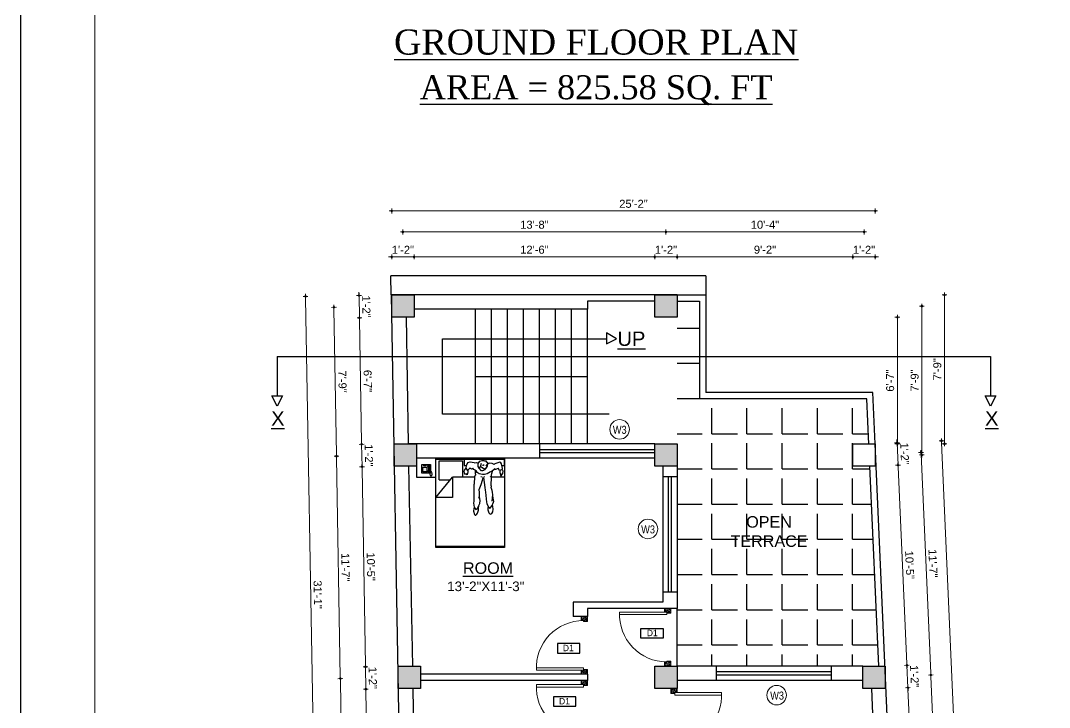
# Model space of a CAD drawing. Header units: inches. Extents: x -4763 to -1586, y -14268 to -12020.
# Drawn here: x -4763 to -4120, y -13151 to -12722 of the extents above; entities that cross this region are included whole.
import ezdxf

# ---------------------------------------------------------------- set-up
doc = ezdxf.new("R2010")
doc.units = ezdxf.units.IN
doc.header["$LTSCALE"] = 0.5
doc.header["$MEASUREMENT"] = 0
doc.header["$PDMODE"] = 66
for name, color, linetype, lineweight in [('door', 202, 'Continuous', 5), ('Ele', 7, 'Continuous', 30), ('ELE1', 3, 'Continuous', 9), ('hatch', 9, 'Continuous', 0), ('TEXT', 220, 'Continuous', 9), ('Toilet', 7, 'Continuous', 25), ('wall', 20, 'Continuous', 40)]:
    doc.layers.add(name, color=color, linetype=linetype, lineweight=lineweight)
doc.layers.add('furniture', color=31, linetype='Continuous')
doc.styles.add('arial', font='arial.ttf')
doc.styles.add('ordinary', font='ARIALN.TTF')
doc.styles.get("Standard").update_dxf_attribs({"font": 'arial.ttf'})
doc.dimstyles.new('S8', dxfattribs={"dimtxt": 5, "dimasz": 1, "dimexe": 6, "dimexo": 18, "dimgap": 1.9375, "dimtad": 1, "dimdec": 0, "dimzin": 3, "dimdsep": 46, "dimlunit": 4, "dimtxsty": 'Standard', "dimblk": 'dot 2', "dimcen": 12, "dimse1": 1, "dimse2": 1, "dimclrd": 1, "dimclre": 1, "dimclrt": 256, "dimadec": 0, "dimazin": 0, "dimtfac": 0.75, "dimtdec": 0, "dimtix": 1, "dimtmove": 1, "dimatfit": 3, "dimldrblk": 'DOT', "dimfxl": 1, "dimtolj": 1, "dimtzin": 0, "dimlwd": 9, "dimlwe": 9, "dimarcsym": 0})
pattern_1 = [(0, (-14495.334, 0), (0, 22), [16, -6]), (90, (-14495.334, 0), (-22, 1e-15), [16, -6])]

# ---------------------------------------------------------------- blocks, each defined once
blk = doc.blocks.new('BED3')
at = {"layer": 'furniture'}
for p, q in [((82.68, 78), (22.7, 78)), ((22.7, 78), (22.7, 0)), ((82.68, 77.07), (22.7, 77.07)), ((82.68, 0), (82.68, 78)), ((55.62, 46.25), (56.4, 49.04)), ((55.84, 43.84), (55.62, 46.25)), ((56.4, 49.04), (57.04, 49.66)), ((57.04, 49.66), (57.58, 49.68)), ((57.58, 49.68), (58.45, 49.02)), ((58.45, 49.02), (59.2, 48.07)), ((59.2, 48.07), (60.04, 45.31)), ((60.04, 45.31), (59.91, 42.62)), ((68.17, 43.63), (68.21, 45.01)), ((68.21, 45.01), (69.06, 47.68)), ((69.06, 47.68), (69.82, 48.74)), ((69.82, 48.74), (70.54, 48.93)), ((70.54, 48.93), (71.64, 48.3)), ((71.64, 48.3), (72.45, 46.86)), ((72.45, 46.86), (72.74, 44.58)), ((55.77, 39.3), (56.17, 42.85)), ((55.86, 37.43), (55.77, 39.3)), ((56.1, 43.24), (55.84, 43.84)), ((55.94, 28.37), (55.86, 37.43)), ((56.17, 42.85), (57.82, 44.78)), ((57.82, 44.78), (58.8, 44.14)), ((58.8, 44.14), (59.86, 42.48)), ((59.86, 42.48), (61.08, 39.6)), ((60.07, 43.56), (60.16, 41.76)), ((61.47, 36.81), (60.9, 33.73)), ((61.08, 39.6), (61.47, 36.81)), ((66.61, 35.43), (66.9, 38.41)), ((66.9, 38.41), (67.36, 39.62)), ((67.36, 39.62), (68.66, 42.69)), ((68.55, 42.73), (68.17, 43.63)), ((68.66, 42.69), (70.17, 43.72)), ((70.17, 43.72), (71.54, 41.65)), ((71.54, 41.65), (72.48, 39.91)), ((71.88, 37.55), (72.48, 32.06)), ((72.55, 42.33), (72.29, 40.63)), ((73.32, 37.94), (72.46, 33.27)), ((72.48, 39.91), (73.07, 38.35)), ((72.74, 44.58), (72.55, 42.33)), ((73.07, 38.35), (73.32, 37.94)), ((37.32, 34.32, 11.36), (22.7, 34.32, 11.36)), ((22.7, 34.32, 11.36), (37.32, 16.7, 11.36)), ((37.32, 16.7, 11.36), (37.32, 34.32, 11.36)), ((55.89, 23.28), (55.94, 28.37)), ((60.44, 34.96), (60.97, 33.2)), ((60.98, 30.23), (60.64, 26.94)), ((60.73, 27.31), (62.35, 22.94)), ((60.97, 33.2), (60.98, 30.23)), ((65.5, 25.57), (65.74, 27.99)), ((65.74, 27.99), (66.23, 29.64)), ((66.23, 29.64), (66.61, 35.43)), ((66.23, 29.64), (66.4, 29.73)), ((71.85, 28.13), (70.94, 25.62)), ((72.17, 29.82), (71.85, 28.13)), ((72.48, 32.06), (72.17, 29.82)), ((25.57, 19.05, 12.8), (34.97, 19.05, 12.8)), ((25.57, 19.05, 12.8), (25.57, 2.35, 12.8)), ((56.15, 22.44), (55.89, 23.28)), ((56.53, 16.29), (56.15, 22.44)), ((62.35, 22.94), (63.47, 19.17)), ((63.47, 19.17), (64, 16.77)), ((64.38, 16.74), (65.5, 25.57)), ((70.61, 23.8), (71.04, 23.14)), ((71.26, 24.42), (70.99, 23.14)), ((71.04, 23.14), (71.48, 17.3)), ((71.05, 25.86), (71.26, 24.42)), ((6, 16.7), (22.7, 16.7)), ((6, 0), (6, 16.7)), ((10.41, 13.05, 27.83), (10.41, 5.54, 27.83)), ((18.02, 13.05, 27.83), (10.41, 13.05, 27.83)), ((11.39, 11.89, 27.83), (11.39, 7.83, 27.83)), ((14.87, 11.89, 27.83), (11.39, 11.89, 27.83)), ((12.26, 11.17, 27.83), (12.26, 11.17, 27.83)), ((12.26, 10.3, 27.83), (12.26, 10.3, 27.83)), ((12.26, 9.43, 27.83), (12.26, 9.43, 27.83)), ((13.13, 11.17, 27.83), (13.13, 11.17, 27.83)), ((13.13, 10.3, 27.83), (13.13, 10.3, 27.83)), ((13.13, 9.43, 27.83), (13.13, 9.43, 27.83)), ((14, 11.17, 27.83), (14, 11.17, 27.83)), ((14, 10.3, 27.83), (14, 10.3, 27.83)), ((14, 9.43, 27.83), (14, 9.43, 27.83)), ((14.87, 7.83, 27.83), (14.87, 11.89, 27.83)), ((16.24, 6.99, 27.83), (16.24, 11.62, 27.83)), ((17.03, 12.53, 27.83), (17.37, 13.59, 27.83)), ((17.17, 6.99, 27.83), (17.17, 11.62, 27.83)), ((17.18, 13.77, 27.83), (17.74, 13.96, 27.83)), ((17.37, 14.14, 27.83), (17.92, 14.33, 27.83)), ((17.55, 14.52, 27.83), (18.11, 14.7, 27.83)), ((17.74, 14.89, 27.83), (18.29, 15.07, 27.83)), ((18.02, 5.54, 27.83), (18.02, 13.05, 27.83)), ((18.11, 11.36, 27.83), (18.67, 11.55, 27.83)), ((18.23, 15.34, 27.83), (18.79, 15.52, 27.83)), ((18.29, 11.73, 27.83), (18.85, 11.92, 27.83)), ((18.48, 12.1, 27.83), (19.04, 12.29, 27.83)), ((18.67, 15.07, 27.83), (19.22, 15.26, 27.83)), ((18.67, 12.47, 27.83), (19.22, 12.66, 27.83)), ((18.85, 14.7, 27.83), (19.41, 14.89, 27.83)), ((18.85, 12.85, 27.83), (19.41, 13.03, 27.83)), ((19.04, 14.33, 27.83), (19.59, 14.52, 27.83)), ((19.04, 13.96, 27.83), (19.59, 14.14, 27.83)), ((19.04, 13.59, 27.83), (19.59, 13.77, 27.83)), ((19.04, 13.22, 27.83), (19.59, 13.4, 27.83)), ((22.7, 16.7), (22.7, 0)), ((56.5, 16.7, 11.36), (37.32, 16.7, 11.36)), ((45.91, 2.35, 12.8), (45.91, 16.7, 12.8)), ((48.05, 13.99), (47.51, 11.59)), ((47.51, 11.59), (47.82, 10.37)), ((47.82, 10.37), (49.19, 8.7)), ((48.58, 14.25), (48.05, 13.99)), ((49.2, 13.35), (48.58, 14.25)), ((49.19, 8.7), (49.53, 9.73)), ((49.49, 13.67), (49.2, 13.35)), ((50.24, 14.49), (49.48, 14.3)), ((49.48, 14.3), (49.49, 13.67)), ((49.53, 9.73), (50.23, 10.33)), ((50.8, 12), (49.97, 14.43)), ((50.23, 10.33), (50.82, 10.44)), ((50.57, 10.41), (50.8, 12)), ((52.33, 8.58), (50.82, 10.44)), ((53.04, 9.08), (52.52, 8.78)), ((54, 9.47), (53.04, 9.08)), ((55.17, 8.96), (54, 9.47)), ((55.99, 9.94), (54.93, 8.71)), ((57.02, 10.57), (55.99, 9.94)), ((57.25, 14.12), (56.53, 16.29)), ((57.18, 10.87), (57.02, 12.68)), ((58.21, 11.01), (57.02, 10.57)), ((57.09, 12.8), (57.46, 14.74)), ((58.72, 12.47), (58.02, 11.13)), ((60.45, 13.6), (58.72, 12.47)), ((63.39, 14.22), (60.45, 13.6)), ((62.52, 10.98), (60.46, 8.61)), ((62.14, 15.88), (63.34, 16.39)), ((63.53, 11.08), (62.52, 10.98)), ((65.39, 14.26), (63.39, 14.22)), ((64.83, 9.23), (63.51, 8.83)), ((64.43, 10.74), (63.53, 11.08)), ((65.36, 10.15), (64.43, 10.74)), ((64.68, 16.66), (65.34, 15.99)), ((65.92, 9.13), (64.83, 9.23)), ((66.22, 9.05), (65.36, 10.15)), ((67.58, 13.58), (65.39, 14.26)), ((66.53, 8.85), (65.92, 9.13)), ((70.45, 11.96), (67.58, 13.58)), ((70.93, 11.78), (69.96, 12.07)), ((70.61, 16.18), (70.18, 16.06)), ((71.32, 15.89), (70.61, 16.18)), ((72.16, 11.08), (70.93, 11.78)), ((71.48, 17.3), (71.29, 15.12)), ((71.42, 14.88), (71.74, 13.49)), ((82.68, 16.7, 11.36), (71.43, 16.7, 11.36)), ((71.74, 13.49), (72.22, 11.27)), ((73.33, 10.21), (72.16, 11.08)), ((74.08, 9.07), (73.33, 10.21)), ((74.72, 9.88), (73.62, 9.87)), ((77.15, 8.93), (74.72, 9.88)), ((78.49, 10.75), (77.21, 8.85)), ((80.06, 10.21), (78.49, 10.75)), ((78.72, 12.64), (79.29, 14.19)), ((78.75, 10.7), (78.72, 12.64)), ((79.29, 14.19), (79.36, 15.12)), ((79.36, 15.12), (79.94, 15.32)), ((80.14, 15.04), (79.94, 15.32)), ((80.63, 9.62), (80.06, 10.21)), ((80.14, 15.04), (80.27, 13.65)), ((80.27, 13.65), (80.8, 13.64)), ((80.35, 14.44), (81.28, 13.42)), ((81.57, 11.37), (80.69, 9.59)), ((80.69, 9.59), (80.83, 8.87)), ((81.28, 13.42), (81.57, 11.37)), ((82.68, 0), (82.68, 16.7)), ((22.7, 0), (6, 0)), ((10.41, 5.54, 27.83), (18.02, 5.54, 27.83)), ((11.39, 7.83, 27.83), (14.87, 7.83, 27.83)), ((12.26, 8.56, 27.83), (12.26, 8.56, 27.83)), ((14.14, 6.82, 27.83), (12.26, 6.82, 27.83)), ((12.26, 6.82, 27.83), (12.26, 6.38, 27.83)), ((12.26, 6.38, 27.83), (14.14, 6.38, 27.83)), ((13.13, 8.56, 27.83), (13.13, 8.56, 27.83)), ((14, 8.56, 27.83), (14, 8.56, 27.83)), ((14.14, 6.38, 27.83), (14.14, 6.82, 27.83)), ((22.7, 0.93), (82.68, 0.93)), ((82.68, 0), (22.7, 0)), ((25.57, 2.35, 12.8), (45.91, 2.35, 12.8)), ((49.19, 8.7), (49.43, 6.53)), ((49.43, 6.53), (50.75, 3.79)), ((50.75, 3.79), (52.76, 3.16)), ((52.76, 3.16), (56.32, 3.84)), ((56.49, 4.04), (58.19, 3.71)), ((58.19, 3.71), (60.06, 4.24)), ((60.46, 8.61), (59.63, 7.18)), ((59.63, 7.18), (59.81, 4.59)), ((59.81, 4.59), (61.11, 2.74)), ((61.01, 8.19), (60.36, 8.12)), ((61.91, 7.66), (61.01, 8.19)), ((61.11, 2.74), (63.3, 2.13)), ((61.89, 7.62), (62.6, 4.47)), ((63.51, 8.83), (61.91, 7.66)), ((64.19, 8.31), (62.87, 8.32)), ((63.3, 2.13), (64.69, 2.1)), ((64.05, 6.26), (63.37, 6.45)), ((65.09, 5.81), (64.05, 6.26)), ((64.69, 2.1), (65.39, 2.31)), ((65.39, 2.31), (66.31, 2.32)), ((66.31, 2.32), (67.14, 3.19)), ((67.66, 6.94), (66.53, 8.85)), ((66.95, 3.11), (66.64, 3.83)), ((66.69, 6.96), (67.8, 5.35)), ((67.14, 3.19), (67.97, 3.86)), ((67.89, 5.13), (67.66, 6.94)), ((67.97, 3.86), (67.89, 5.13)), ((69.96, 4.39), (68.14, 4.83)), ((71.97, 4.61), (69.96, 4.39)), ((73.8, 5.44), (71.97, 4.61)), ((74.23, 5.03), (73.8, 5.44)), ((78.53, 3.57), (74.23, 5.03)), ((79.56, 4.01), (78.53, 3.57)), ((80.14, 4.81), (79.56, 4.01)), ((80.83, 8.87), (80.14, 4.81))]:
    blk.add_line(p, q, dxfattribs=at)
blk.add_lwpolyline([(80.42, 6.46), (82.68, 6.46), (82.68, 0.93), (47.51, 0.93), (47.51, 6.46), (49.46, 6.46)], dxfattribs=at)
for centre, start, end in [((16.7, 11.62, 27.83), 298.49146, 241.50854), ((16.7, 6.99, 27.83), 118.49146, 61.50854)]:
    blk.add_arc(centre, 0.972, start, end, dxfattribs=at)
blk = doc.blocks.new('A$C27B36B59')
at = {"layer": 'door'}
for p, q in [((0, 4), (0, 0)), ((2.5, 4), (0, 4)), ((0, 0), (3, 0)), ((2.5, 2.5), (2.5, 4)), ((3, 2.5), (2.5, 2.5)), ((3, 0), (3, 2.5))]:
    blk.add_line(p, q, dxfattribs=at)
for centre, radius, start, end in [((-1.4, -0.54), 4.75, 22.14107, 72.83803), ((1.34, 2.09), 1.64, 45.13802, 144.89476), ((2.21, 0.3), 2.49, 83.31492, 152.65798), ((0.13, 0.37), 2.05, 349.48753, 93.68048), ((1.96, -0.47), 2.01, 58.74475, 166.49498), ((-0.06, 0.32), 1.13, 343.54197, 86.94698), ((2.08, -0.4), 1.17, 38.28162, 160.15192)]:
    blk.add_arc(centre, radius, start, end, dxfattribs=at)
blk = doc.blocks.new('D2')
at = {"layer": 'door'}
for p, q in [((74473.95, 24047.59), (74473.95, 24018.09)), ((74473.95, 24047.59), (74475.45, 24047.59)), ((74475.45, 24047.59), (74475.45, 24018.13))]:
    blk.add_line(p, q, dxfattribs=at)
blk.add_arc((74473.95, 24047.59), 29.5, 180, 272.9146, dxfattribs=at)
at = {"layer": 'door', "xscale": -1, "rotation": 180}
blk.add_blockref('A$C27B36B59', (74441.95, 24050.09), dxfattribs=at)
at = {"layer": 'door', "rotation": 180}
blk.add_blockref('A$C27B36B59', (74477.95, 24050.09), dxfattribs=at)
blk = doc.blocks.new('dot1')
at = {"layer": 'hatch'}
h = blk.add_hatch(color=256, dxfattribs=at)
edge = h.paths.add_edge_path()
edge.add_arc((0, 0), 1, 0, 360)
for p, q in [((3, 0), (-3, 0)), ((0, 3), (0, -3))]:
    blk.add_line(p, q, dxfattribs=at)
blk.add_circle((0, 0), 1, dxfattribs=at)
blk = doc.blocks.new('dot 2')
at = {"layer": 'hatch', "xscale": 0.5, "yscale": 0.5, "zscale": 0.5}
blk.add_blockref('dot1', (0, 0), dxfattribs=at)
blk = doc.blocks.new('*D1449')
at = {"layer": 'Defpoints', "color": 0, "transparency": 16777216}
for p in [(-4359.93, -12853.95), (-4524.3, -12893.29), (-4359.93, -12893.29)]:
    blk.add_point(p, dxfattribs=at)
at = {"layer": 'Toilet', "color": 1, "lineweight": 9, "transparency": 16777216}
blk.add_line((-4523.3, -12853.95), (-4360.93, -12853.95), dxfattribs=at)
at = {"layer": 'Toilet', "color": 1, "lineweight": 9, "transparency": 16777216, "rotation": 180}
blk.add_blockref('dot 2', (-4524.3, -12853.95), dxfattribs=at)
at = {"layer": 'Toilet', "color": 1, "lineweight": 9, "transparency": 16777216}
blk.add_blockref('dot 2', (-4359.93, -12853.95), dxfattribs=at)
at = {"layer": 'Toilet', "transparency": 16777216, "insert": (-4442.12, -12849.46), "char_height": 5, "attachment_point": 5}
blk.add_mtext('\\A1;13\'-8"', dxfattribs=at)
blk = doc.blocks.new('_Dot')
at = {"color": 0, "linetype": 'ByBlock', "lineweight": -2}
blk.add_line((-0.5, 0), (-1, 0), dxfattribs=at)
at = {"color": 0, "linetype": 'ByBlock', "const_width": 0.5}
blk.add_lwpolyline([(-0.25, 0, 1), (0.25, 0, 1)], format="xyb", close=True, dxfattribs=at)
blk = doc.blocks.new('*D1450')
at = {"layer": 'Defpoints', "color": 0, "transparency": 16777216}
for p in [(-4236.15, -12853.95), (-4359.93, -12893.29), (-4236.15, -12986.29)]:
    blk.add_point(p, dxfattribs=at)
at = {"layer": 'Toilet', "color": 1, "lineweight": 9, "transparency": 16777216}
blk.add_line((-4358.93, -12853.95), (-4237.15, -12853.95), dxfattribs=at)
at = {"layer": 'Toilet', "color": 1, "lineweight": 9, "transparency": 16777216, "rotation": 180}
blk.add_blockref('dot 2', (-4359.93, -12853.95), dxfattribs=at)
at = {"layer": 'Toilet', "color": 1, "lineweight": 9, "transparency": 16777216}
blk.add_blockref('dot 2', (-4236.15, -12853.95), dxfattribs=at)
at = {"layer": 'Toilet', "transparency": 16777216, "insert": (-4298.04, -12849.46), "char_height": 5, "attachment_point": 5}
blk.add_mtext('\\A1;10\'-4"', dxfattribs=at)
blk = doc.blocks.new('*D1452')
at = {"layer": 'Defpoints', "color": 0, "transparency": 16777216}
for p in [(-4517.3, -12869.55), (-4531.3, -12893.29), (-4517.3, -12893.29)]:
    blk.add_point(p, dxfattribs=at)
at = {"layer": 'Toilet', "color": 1, "lineweight": 9, "transparency": 16777216}
for p, q in [((-4532.3, -12869.55), (-4533.3, -12869.55)), ((-4531.3, -12869.55), (-4517.3, -12869.55)), ((-4516.3, -12869.55), (-4515.3, -12869.55))]:
    blk.add_line(p, q, dxfattribs=at)
blk.add_blockref('dot 2', (-4531.3, -12869.55), dxfattribs=at)
at = {"layer": 'Toilet', "color": 1, "lineweight": 9, "transparency": 16777216, "rotation": 180}
blk.add_blockref('dot 2', (-4517.3, -12869.55), dxfattribs=at)
at = {"layer": 'Toilet', "transparency": 16777216, "insert": (-4524.3, -12865.1), "char_height": 5, "attachment_point": 5}
blk.add_mtext('\\A1;1\'-2"', dxfattribs=at)
blk = doc.blocks.new('*D1453')
at = {"layer": 'Defpoints', "color": 0, "transparency": 16777216}
for p in [(-4366.93, -12869.55), (-4517.3, -12893.29), (-4366.93, -12893.29)]:
    blk.add_point(p, dxfattribs=at)
at = {"layer": 'Toilet', "color": 1, "lineweight": 9, "transparency": 16777216}
blk.add_line((-4516.3, -12869.55), (-4367.93, -12869.55), dxfattribs=at)
at = {"layer": 'Toilet', "color": 1, "lineweight": 9, "transparency": 16777216, "rotation": 180}
blk.add_blockref('dot 2', (-4517.3, -12869.55), dxfattribs=at)
at = {"layer": 'Toilet', "color": 1, "lineweight": 9, "transparency": 16777216}
blk.add_blockref('dot 2', (-4366.93, -12869.55), dxfattribs=at)
at = {"layer": 'Toilet', "transparency": 16777216, "insert": (-4442.12, -12865.06), "char_height": 5, "attachment_point": 5}
blk.add_mtext('\\A1;12\'-6"', dxfattribs=at)
blk = doc.blocks.new('*D1454')
at = {"layer": 'Defpoints', "color": 0, "transparency": 16777216}
for p in [(-4352.93, -12869.55), (-4366.93, -12893.29), (-4352.93, -12893.29)]:
    blk.add_point(p, dxfattribs=at)
at = {"layer": 'Toilet', "color": 1, "lineweight": 9, "transparency": 16777216}
for p, q in [((-4367.93, -12869.55), (-4368.93, -12869.55)), ((-4366.93, -12869.55), (-4352.93, -12869.55)), ((-4351.93, -12869.55), (-4350.93, -12869.55))]:
    blk.add_line(p, q, dxfattribs=at)
blk.add_blockref('dot 2', (-4366.93, -12869.55), dxfattribs=at)
at = {"layer": 'Toilet', "color": 1, "lineweight": 9, "transparency": 16777216, "rotation": 180}
blk.add_blockref('dot 2', (-4352.93, -12869.55), dxfattribs=at)
at = {"layer": 'Toilet', "transparency": 16777216, "insert": (-4359.93, -12865.1), "char_height": 5, "attachment_point": 5}
blk.add_mtext('\\A1;1\'-2"', dxfattribs=at)
blk = doc.blocks.new('*D1455')
at = {"layer": 'Defpoints', "color": 0, "transparency": 16777216}
for p in [(-4243.15, -12869.55), (-4352.93, -12893.29), (-4243.15, -12988.29)]:
    blk.add_point(p, dxfattribs=at)
at = {"layer": 'Toilet', "color": 1, "lineweight": 9, "transparency": 16777216}
blk.add_line((-4351.93, -12869.55), (-4244.15, -12869.55), dxfattribs=at)
at = {"layer": 'Toilet', "color": 1, "lineweight": 9, "transparency": 16777216, "rotation": 180}
blk.add_blockref('dot 2', (-4352.93, -12869.55), dxfattribs=at)
at = {"layer": 'Toilet', "color": 1, "lineweight": 9, "transparency": 16777216}
blk.add_blockref('dot 2', (-4243.15, -12869.55), dxfattribs=at)
at = {"layer": 'Toilet', "transparency": 16777216, "insert": (-4298.04, -12865.06), "char_height": 5, "attachment_point": 5}
blk.add_mtext('\\A1;9\'-2"', dxfattribs=at)
blk = doc.blocks.new('*D1456')
at = {"layer": 'Defpoints', "color": 0, "transparency": 16777216}
for p in [(-4229.15, -12869.55), (-4243.15, -12988.29), (-4229.15, -12986.29)]:
    blk.add_point(p, dxfattribs=at)
at = {"layer": 'Toilet', "color": 1, "lineweight": 9, "transparency": 16777216}
for p, q in [((-4244.15, -12869.55), (-4245.15, -12869.55)), ((-4243.15, -12869.55), (-4229.15, -12869.55)), ((-4228.15, -12869.55), (-4227.15, -12869.55))]:
    blk.add_line(p, q, dxfattribs=at)
blk.add_blockref('dot 2', (-4243.15, -12869.55), dxfattribs=at)
at = {"layer": 'Toilet', "color": 1, "lineweight": 9, "transparency": 16777216, "rotation": 180}
blk.add_blockref('dot 2', (-4229.15, -12869.55), dxfattribs=at)
at = {"layer": 'Toilet', "transparency": 16777216, "insert": (-4236.15, -12865.1), "char_height": 5, "attachment_point": 5}
blk.add_mtext('\\A1;1\'-2"', dxfattribs=at)
blk = doc.blocks.new('*D1457')
at = {"layer": 'Defpoints', "color": 0, "transparency": 16777216}
for p in [(-4531.54, -12893.29), (-4551.45, -12907.64), (-4531.3, -12907.29)]:
    blk.add_point(p, dxfattribs=at)
at = {"layer": 'Toilet', "color": 1, "lineweight": 9, "transparency": 16777216}
for p, q in [((-4551.71, -12892.64), (-4551.72, -12891.64)), ((-4551.69, -12893.64), (-4551.45, -12907.64)), ((-4551.43, -12908.64), (-4551.41, -12909.64))]:
    blk.add_line(p, q, dxfattribs=at)
for p, rotation in [((-4551.69, -12893.64), 270.9891790651088), ((-4551.45, -12907.64), 90.98917906510874)]:
    blk.add_blockref('dot 2', p, dxfattribs=dict(at, rotation=rotation))
at = {"layer": 'Toilet', "transparency": 16777216, "insert": (-4547.12, -12900.56), "char_height": 5, "attachment_point": 5, "rotation": 270.98918}
blk.add_mtext('\\A1;1\'-2"', dxfattribs=at)
blk = doc.blocks.new('*D1458')
at = {"layer": 'Defpoints', "color": 0, "transparency": 16777216}
for p in [(-4531.3, -12907.29), (-4550.08, -12986.64), (-4529.69, -12986.29)]:
    blk.add_point(p, dxfattribs=at)
at = {"layer": 'Toilet', "color": 1, "lineweight": 9, "transparency": 16777216}
blk.add_line((-4551.43, -12908.64), (-4550.1, -12985.64), dxfattribs=at)
for p, rotation in [((-4551.45, -12907.64), 90.98917906508004), ((-4550.08, -12986.64), 270.98917906508)]:
    blk.add_blockref('dot 2', p, dxfattribs=dict(at, rotation=rotation))
at = {"layer": 'Toilet', "transparency": 16777216, "insert": (-4546.28, -12947.06), "char_height": 5, "attachment_point": 5, "rotation": 270.98918}
blk.add_mtext('\\A1;6\'-7"', dxfattribs=at)
blk = doc.blocks.new('*D1459')
at = {"layer": 'Defpoints', "color": 0, "transparency": 16777216}
for p in [(-4529.69, -12986.29), (-4549.84, -13000.64), (-4529.69, -13000.29)]:
    blk.add_point(p, dxfattribs=at)
at = {"layer": 'Toilet', "color": 1, "lineweight": 9, "transparency": 16777216}
for p, q in [((-4550.1, -12985.64), (-4550.12, -12984.64)), ((-4550.08, -12986.64), (-4549.84, -13000.64)), ((-4549.82, -13001.64), (-4549.81, -13002.64))]:
    blk.add_line(p, q, dxfattribs=at)
for p, rotation in [((-4550.08, -12986.64), 270.98917906508), ((-4549.84, -13000.64), 90.98917906508004)]:
    blk.add_blockref('dot 2', p, dxfattribs=dict(at, rotation=rotation))
at = {"layer": 'Toilet', "transparency": 16777216, "insert": (-4545.51, -12993.56), "char_height": 5, "attachment_point": 5, "rotation": 270.98918}
blk.add_mtext('\\A1;1\'-2"', dxfattribs=at)
blk = doc.blocks.new('*D1460')
at = {"layer": 'Defpoints', "color": 0, "transparency": 16777216}
for p in [(-4529.69, -13000.29), (-4547.68, -13125.64), (-4527.29, -13125.29)]:
    blk.add_point(p, dxfattribs=at)
at = {"layer": 'Toilet', "color": 1, "lineweight": 9, "transparency": 16777216}
blk.add_line((-4549.82, -13001.64), (-4547.7, -13124.64), dxfattribs=at)
for p, rotation in [((-4549.84, -13000.64), 90.98917906508004), ((-4547.68, -13125.64), 270.98917906508)]:
    blk.add_blockref('dot 2', p, dxfattribs=dict(at, rotation=rotation))
at = {"layer": 'Toilet', "transparency": 16777216, "insert": (-4544.27, -13063.06), "char_height": 5, "attachment_point": 5, "rotation": 270.98918}
blk.add_mtext('\\A1;10\'-5"', dxfattribs=at)
blk = doc.blocks.new('*D1461')
at = {"layer": 'Defpoints', "color": 0, "transparency": 16777216}
for p in [(-4527.29, -13125.29), (-4547.44, -13139.64), (-4527.29, -13139.29)]:
    blk.add_point(p, dxfattribs=at)
at = {"layer": 'Toilet', "color": 1, "lineweight": 9, "transparency": 16777216}
for p, q in [((-4547.7, -13124.64), (-4547.72, -13123.64)), ((-4547.68, -13125.64), (-4547.44, -13139.64)), ((-4547.42, -13140.64), (-4547.41, -13141.64))]:
    blk.add_line(p, q, dxfattribs=at)
for p, rotation in [((-4547.68, -13125.64), 270.98917906508), ((-4547.44, -13139.64), 90.98917906508004)]:
    blk.add_blockref('dot 2', p, dxfattribs=dict(at, rotation=rotation))
at = {"layer": 'Toilet', "transparency": 16777216, "insert": (-4543.11, -13132.56), "char_height": 5, "attachment_point": 5, "rotation": 270.98918}
blk.add_mtext('\\A1;1\'-2"', dxfattribs=at)
blk = doc.blocks.new('*D1462')
at = {"layer": 'Defpoints', "color": 0, "transparency": 16777216}
for p in [(-4527.29, -13139.29), (-4545.49, -13252.38), (-4525.11, -13252.03)]:
    blk.add_point(p, dxfattribs=at)
at = {"layer": 'Toilet', "color": 1, "lineweight": 9, "transparency": 16777216}
blk.add_line((-4547.42, -13140.64), (-4545.51, -13251.38), dxfattribs=at)
for p, rotation in [((-4547.44, -13139.64), 90.98917906508004), ((-4545.49, -13252.38), 270.98917906508)]:
    blk.add_blockref('dot 2', p, dxfattribs=dict(at, rotation=rotation))
at = {"layer": 'Toilet', "transparency": 16777216, "insert": (-4541.98, -13195.93), "char_height": 5, "attachment_point": 5, "rotation": 270.98918}
blk.add_mtext('\\A1;9\'-5"', dxfattribs=at)
blk = doc.blocks.new('*D1463')
at = {"layer": 'Defpoints', "color": 0, "transparency": 16777216}
for p in [(-4563.36, -13133.03), (-4520.29, -13132.29), (-4518.11, -13259.03)]:
    blk.add_point(p, dxfattribs=at)
at = {"layer": 'Toilet', "color": 1, "lineweight": 9, "transparency": 16777216}
blk.add_line((-4561.19, -13258.78), (-4563.34, -13134.03), dxfattribs=at)
for p, rotation in [((-4563.36, -13133.03), 90.98917906511056), ((-4561.17, -13259.78), 270.9891790651105)]:
    blk.add_blockref('dot 2', p, dxfattribs=dict(at, rotation=rotation))
at = {"layer": 'Toilet', "transparency": 16777216, "insert": (-4557.78, -13196.33), "char_height": 5, "attachment_point": 5, "rotation": 270.98918}
blk.add_mtext('\\A1;10\'-7"', dxfattribs=at)
blk = doc.blocks.new('*D1464')
at = {"layer": 'Defpoints', "color": 0, "transparency": 16777216}
for p in [(-4565.76, -12994.03), (-4522.69, -12993.29), (-4520.29, -13132.29)]:
    blk.add_point(p, dxfattribs=at)
at = {"layer": 'Toilet', "color": 1, "lineweight": 9, "transparency": 16777216}
blk.add_line((-4563.38, -13132.03), (-4565.74, -12995.03), dxfattribs=at)
for p, rotation in [((-4565.76, -12994.03), 90.98917906508001), ((-4563.36, -13133.03), 270.98917906508)]:
    blk.add_blockref('dot 2', p, dxfattribs=dict(at, rotation=rotation))
at = {"layer": 'Toilet', "transparency": 16777216, "insert": (-4560.11, -13063.45), "char_height": 5, "attachment_point": 5, "rotation": 270.98918}
blk.add_mtext('\\A1;11\'-7"', dxfattribs=at)
blk = doc.blocks.new('*D1465')
at = {"layer": 'Defpoints', "color": 0, "transparency": 16777216}
for p in [(-4567.37, -12901.03), (-4524.3, -12900.29), (-4522.69, -12993.29)]:
    blk.add_point(p, dxfattribs=at)
at = {"layer": 'Toilet', "color": 1, "lineweight": 9, "transparency": 16777216}
blk.add_line((-4565.78, -12993.03), (-4567.35, -12902.03), dxfattribs=at)
for p, rotation in [((-4567.37, -12901.03), 90.98917906508001), ((-4565.76, -12994.03), 270.98917906508)]:
    blk.add_blockref('dot 2', p, dxfattribs=dict(at, rotation=rotation))
at = {"layer": 'Toilet', "transparency": 16777216, "insert": (-4562.07, -12947.45), "char_height": 5, "attachment_point": 5, "rotation": 270.98918}
blk.add_mtext('\\A1;7\'-9"', dxfattribs=at)
blk = doc.blocks.new('*D1480')
at = {"layer": 'Defpoints', "color": 0, "transparency": 16777216}
for p in [(-4229.15, -12986.29), (-4215.52, -12985.68), (-4229.15, -13000.29)]:
    blk.add_point(p, dxfattribs=at)
at = {"layer": 'Toilet', "color": 1, "lineweight": 9, "transparency": 16777216}
for p, q in [((-4215.57, -12984.69), (-4215.61, -12983.69)), ((-4214.91, -12999.66), (-4215.52, -12985.68)), ((-4214.86, -13000.66), (-4214.82, -13001.65))]:
    blk.add_line(p, q, dxfattribs=at)
for p, rotation in [((-4215.52, -12985.68), 272.5363597221281), ((-4214.91, -12999.66), 92.53635972212807)]:
    blk.add_blockref('dot 2', p, dxfattribs=dict(at, rotation=rotation))
at = {"layer": 'Toilet', "transparency": 16777216, "insert": (-4210.77, -12992.47), "char_height": 5, "attachment_point": 5, "rotation": 272.53636}
blk.add_mtext('\\A1;1\'-2"', dxfattribs=at)
blk = doc.blocks.new('*D1481')
at = {"layer": 'Defpoints', "color": 0, "transparency": 16777216}
for p in [(-4229.15, -13000.29), (-4222.99, -13125.29), (-4209.37, -13124.68)]:
    blk.add_point(p, dxfattribs=at)
at = {"layer": 'Toilet', "color": 1, "lineweight": 9, "transparency": 16777216}
blk.add_line((-4214.86, -13000.66), (-4209.41, -13123.69), dxfattribs=at)
for p, rotation in [((-4214.91, -12999.66), 92.53635972212807), ((-4209.37, -13124.68), 272.5363597221281)]:
    blk.add_blockref('dot 2', p, dxfattribs=dict(at, rotation=rotation))
at = {"layer": 'Toilet', "transparency": 16777216, "insert": (-4207.65, -13061.97), "char_height": 5, "attachment_point": 5, "rotation": 272.53636}
blk.add_mtext('\\A1;10\'-5"', dxfattribs=at)
blk = doc.blocks.new('*D1482')
at = {"layer": 'Defpoints', "color": 0, "transparency": 16777216}
for p in [(-4222.99, -13125.29), (-4222.37, -13139.29), (-4208.75, -13138.68)]:
    blk.add_point(p, dxfattribs=at)
at = {"layer": 'Toilet', "color": 1, "lineweight": 9, "transparency": 16777216}
for p, q in [((-4209.41, -13123.69), (-4209.46, -13122.69)), ((-4209.37, -13124.68), (-4208.75, -13138.68)), ((-4208.7, -13139.68), (-4208.66, -13140.68))]:
    blk.add_line(p, q, dxfattribs=at)
for p, rotation in [((-4209.37, -13124.68), 272.5363597221281), ((-4208.75, -13138.68), 92.53635972212807)]:
    blk.add_blockref('dot 2', p, dxfattribs=dict(at, rotation=rotation))
at = {"layer": 'Toilet', "transparency": 16777216, "insert": (-4204.61, -13131.49), "char_height": 5, "attachment_point": 5, "rotation": 272.53636}
blk.add_mtext('\\A1;1\'-2"', dxfattribs=at)
blk = doc.blocks.new('*D1483')
at = {"layer": 'Defpoints', "color": 0, "transparency": 16777216}
for p in [(-4222.37, -13139.29), (-4217.38, -13252.03), (-4203.75, -13251.43)]:
    blk.add_point(p, dxfattribs=at)
at = {"layer": 'Toilet', "color": 1, "lineweight": 9, "transparency": 16777216}
blk.add_line((-4208.7, -13139.68), (-4203.8, -13250.43), dxfattribs=at)
for p, rotation in [((-4208.75, -13138.68), 92.53635972212807), ((-4203.75, -13251.43), 272.5363597221281)]:
    blk.add_blockref('dot 2', p, dxfattribs=dict(at, rotation=rotation))
at = {"layer": 'Toilet', "transparency": 16777216, "insert": (-4201.76, -13194.86), "char_height": 5, "attachment_point": 5, "rotation": 272.53636}
blk.add_mtext('\\A1;9\'-5"', dxfattribs=at)
blk = doc.blocks.new('*D1532')
at = {"layer": 'Defpoints', "color": 0, "transparency": 16777216}
for p in [(-4236.15, -12993.29), (-4229.99, -13132.29), (-4194.42, -13130.71)]:
    blk.add_point(p, dxfattribs=at)
at = {"layer": 'Toilet', "color": 1, "lineweight": 9, "transparency": 16777216}
blk.add_line((-4200.53, -12992.71), (-4194.46, -13129.71), dxfattribs=at)
for p, rotation in [((-4200.58, -12991.71), 92.53635972209058), ((-4194.42, -13130.71), 272.5363597220905)]:
    blk.add_blockref('dot 2', p, dxfattribs=dict(at, rotation=rotation))
at = {"layer": 'Toilet', "transparency": 16777216, "insert": (-4193.05, -13061.02), "char_height": 5, "attachment_point": 5, "rotation": 272.53636}
blk.add_mtext('\\A1;11\'-7"', dxfattribs=at)
blk = doc.blocks.new('*D1533')
at = {"layer": 'Defpoints', "color": 0, "transparency": 16777216}
for p in [(-4229.99, -13132.29), (-4224.38, -13259.03), (-4188.81, -13257.46)]:
    blk.add_point(p, dxfattribs=at)
at = {"layer": 'Toilet', "color": 1, "lineweight": 9, "transparency": 16777216}
blk.add_line((-4194.38, -13131.71), (-4188.85, -13256.46), dxfattribs=at)
for p, rotation in [((-4194.42, -13130.71), 92.53635972212811), ((-4188.81, -13257.46), 272.5363597221281)]:
    blk.add_blockref('dot 2', p, dxfattribs=dict(at, rotation=rotation))
at = {"layer": 'Toilet', "transparency": 16777216, "insert": (-4187.13, -13193.89), "char_height": 5, "attachment_point": 5, "rotation": 272.53636}
blk.add_mtext('\\A1;10\'-7"', dxfattribs=at)
blk = doc.blocks.new('*D1535')
at = {"layer": 'Defpoints', "color": 0, "transparency": 16777216}
for p in [(-4352.93, -12907.29), (-4215.32, -12907.29), (-4352.93, -12986.29)]:
    blk.add_point(p, dxfattribs=at)
at = {"layer": 'Toilet', "color": 1, "lineweight": 9, "transparency": 16777216}
blk.add_line((-4215.32, -12985.29), (-4215.32, -12908.29), dxfattribs=at)
for p, rotation in [((-4215.32, -12907.29), 90), ((-4215.32, -12986.29), 270)]:
    blk.add_blockref('dot 2', p, dxfattribs=dict(at, rotation=rotation))
at = {"layer": 'Toilet', "transparency": 16777216, "insert": (-4219.81, -12946.79), "char_height": 5, "attachment_point": 5, "rotation": 90}
blk.add_mtext('\\A1;6\'-7"', dxfattribs=at)
blk = doc.blocks.new('*D1537')
at = {"layer": 'Defpoints', "color": 0, "transparency": 16777216}
for p in [(-4352.93, -12893.29), (-4352.93, -12986.29), (-4185.86, -12986.29)]:
    blk.add_point(p, dxfattribs=at)
at = {"layer": 'Toilet', "color": 1, "lineweight": 9, "transparency": 16777216}
blk.add_line((-4185.86, -12894.29), (-4185.86, -12985.29), dxfattribs=at)
for p, rotation in [((-4185.86, -12893.29), 90), ((-4185.86, -12986.29), 270)]:
    blk.add_blockref('dot 2', p, dxfattribs=dict(at, rotation=rotation))
at = {"layer": 'Toilet', "transparency": 16777216, "insert": (-4190.35, -12939.79), "char_height": 5, "attachment_point": 5, "rotation": 90}
blk.add_mtext('\\A1;7\'-9"', dxfattribs=at)
blk = doc.blocks.new('*D1538')
at = {"layer": 'Defpoints', "color": 0, "transparency": 16777216}
for p in [(-4229.15, -12986.29), (-4211.63, -13381.73), (-4170.22, -13379.89)]:
    blk.add_point(p, dxfattribs=at)
at = {"layer": 'Toilet', "color": 1, "lineweight": 9, "transparency": 16777216}
blk.add_line((-4187.69, -12985.45), (-4170.27, -13378.89), dxfattribs=at)
for p, rotation in [((-4187.74, -12984.45), 92.53635972209025), ((-4170.22, -13379.89), 272.5363597220903)]:
    blk.add_blockref('dot 2', p, dxfattribs=dict(at, rotation=rotation))
at = {"layer": 'Toilet', "transparency": 16777216, "insert": (-4174.49, -13181.97), "char_height": 5, "attachment_point": 5, "rotation": 272.53636}
blk.add_mtext('\\A1;33\'-0"', dxfattribs=at)

msp = doc.modelspace()

# ---------------------------------------------------------------- hatches: boundary and pattern name
at = {"layer": 'Toilet'}
for points in [[(-4517.3, -12893.29), (-4531.3, -12893.29), (-4531.3, -12907.29), (-4517.3, -12907.29)], [(-4352.93, -12893.29), (-4366.93, -12893.29), (-4366.93, -12907.29), (-4352.93, -12907.29)], [(-4515.69, -12986.29), (-4529.69, -12986.29), (-4529.69, -13000.29), (-4515.69, -13000.29)], [(-4352.93, -12986.29), (-4366.93, -12986.29), (-4366.93, -13000.29), (-4352.93, -13000.29)], [(-4513.29, -13125.29), (-4527.29, -13125.29), (-4527.29, -13139.29), (-4513.29, -13139.29)], [(-4352.93, -13125.29), (-4366.93, -13125.29), (-4366.93, -13139.29), (-4352.93, -13139.29)], [(-4222.99, -13125.29), (-4236.99, -13125.29), (-4236.99, -13139.29), (-4222.99, -13139.29)]]:
    msp.add_hatch(color=1, dxfattribs=at).paths.add_polyline_path(points)
h = msp.add_hatch(dxfattribs=at)
h.set_pattern_fill('ANGLE', color=256, scale=80, style=0)
h.set_pattern_definition(pattern_1)
h.paths.add_polyline_path([(-4338.93, -12897.29), (-4352.93, -12897.29), (-4352.93, -12907.29), (-4352.93, -12931.76), (-4338.93, -12931.76)])
h = msp.add_hatch(dxfattribs=at)
h.set_pattern_fill('ANGLE', color=256, scale=80, style=0)
h.set_pattern_definition(pattern_1)
h.paths.add_polyline_path([(-4338.93, -12958.29), (-4338.93, -12931.76), (-4352.93, -12931.76), (-4352.93, -12986.29), (-4352.93, -13000.29), (-4352.93, -13089.29), (-4352.93, -13125.29), (-4236.99, -13125.29), (-4227, -13125.29), (-4232.54, -13000.29), (-4243.15, -13000.29), (-4243.15, -12986.29), (-4233.16, -12986.29), (-4234.4, -12958.29)])
h.paths.add_polyline_path([(-4321.18, -13054.89), (-4269.51, -13054.89), (-4269.51, -13027.93), (-4321.18, -13027.93)], flags=24)

# ---------------------------------------------------------------- linework, layer by layer
at = {"layer": 'Defpoints'}
msp.add_lwpolyline([(-1585.57, -12020.02), (-4763.17, -12020.02), (-4763.17, -14267.99), (-1585.57, -14267.99)], close=True, dxfattribs=at)
at = {"layer": 'Ele', "color": 0, "ltscale": 2}
for points in [[(-4361.6, -13107.65), (-4375.66, -13107.65), (-4375.66, -13101.75), (-4361.6, -13101.75)], [(-4427.78, -13117.02), (-4413.73, -13117.02), (-4413.73, -13111.13), (-4427.78, -13111.13)], [(-4430.19, -13150.27), (-4416.13, -13150.27), (-4416.13, -13144.38), (-4430.19, -13144.38)]]:
    msp.add_lwpolyline(points, close=True, dxfattribs=at)
at = {"layer": 'ELE1'}
msp.add_lwpolyline([(-4716.85, -12066.33), (-1631.89, -12066.33), (-1631.89, -14221.67), (-4716.85, -14221.67)], close=True, dxfattribs=at)
msp.add_lwpolyline([(-4716.85, -12066.33), (-1631.89, -12066.33), (-1631.89, -14221.67), (-4716.85, -14221.67)], close=True, dxfattribs=at)
at = {"layer": 'TEXT'}
for centre in [(-4388.89, -12977.28), (-4371.19, -13039.52), (-4290.77, -13143.35)]:
    msp.add_circle(centre, 6.11, dxfattribs=at)
at = {"layer": 'Toilet'}
for p, q in [((-4334.93, -12881.29), (-4531.75, -12881.29)), ((-4531.54, -12893.29), (-4531.75, -12881.29)), ((-4334.93, -12881.29), (-4334.93, -12954.29)), ((-4531.54, -12893.29), (-4525.11, -13266.03)), ((-4352.93, -12893.29), (-4531.54, -12893.29)), ((-4352.93, -12893.29), (-4334.93, -12893.29)), ((-4366.93, -12897.29), (-4408.93, -12897.29)), ((-4408.93, -12897.29), (-4408.93, -12902.29)), ((-4352.93, -12897.29), (-4338.93, -12897.29)), ((-4338.93, -12897.29), (-4338.93, -12958.29)), ((-4522.3, -12907.29), (-4520.93, -12986.29)), ((-4408.93, -12902.29), (-4517.3, -12902.29)), ((-4478.93, -12944.29), (-4478.93, -12902.29)), ((-4468.93, -12944.29), (-4468.93, -12902.29)), ((-4458.93, -12944.29), (-4458.93, -12902.29)), ((-4448.93, -12944.29), (-4448.93, -12902.29)), ((-4438.93, -12944.29), (-4438.93, -12902.29)), ((-4428.93, -12944.29), (-4428.93, -12902.29)), ((-4418.93, -12944.29), (-4418.93, -12902.29)), ((-4408.93, -12944.29), (-4408.93, -12902.29)), ((-4499.53, -12967.81), (-4499.53, -12920.66)), ((-4499.53, -12920.66), (-4397.01, -12920.66)), ((-4390.84, -12920.66), (-4397.01, -12917.06)), ((-4397.01, -12917.06), (-4397.01, -12923.75)), ((-4397.01, -12923.75), (-4390.84, -12920.66)), ((-4602.88, -12931.76), (-4157.15, -12931.76)), ((-4602.88, -12931.76), (-4602.88, -12956.35)), ((-4157.15, -12931.76), (-4157.15, -12956.35)), ((-4478.93, -12986.29), (-4478.93, -12944.29)), ((-4478.93, -12944.29), (-4408.93, -12944.29)), ((-4468.93, -12986.29), (-4468.93, -12944.29)), ((-4458.93, -12986.29), (-4458.93, -12944.29)), ((-4448.93, -12986.29), (-4448.93, -12944.29)), ((-4438.93, -12986.29), (-4438.93, -12944.29)), ((-4428.93, -12986.29), (-4428.93, -12944.29)), ((-4418.93, -12986.29), (-4418.93, -12944.29)), ((-4408.93, -12986.29), (-4408.93, -12944.29)), ((-4602.88, -12962.89), (-4606.27, -12956.35)), ((-4606.27, -12956.35), (-4599.46, -12956.35)), ((-4599.46, -12956.35), (-4602.88, -12962.89)), ((-4234.4, -12958.29), (-4338.93, -12958.29)), ((-4230.57, -12954.29), (-4334.93, -12954.29)), ((-4233.14, -12986.53), (-4234.4, -12958.29)), ((-4229.15, -12986.35), (-4230.57, -12954.29)), ((-4157.15, -12962.89), (-4160.55, -12956.35)), ((-4160.55, -12956.35), (-4153.74, -12956.35)), ((-4153.74, -12956.35), (-4157.15, -12962.89)), ((-4395.36, -12967.81), (-4499.53, -12967.81)), ((-4366.93, -12986.29), (-4520.93, -12986.29)), ((-4233.16, -12986.29), (-4233.18, -12985.63)), ((-4211.63, -13381.73), (-4229.15, -12986.29)), ((-4366.93, -12995.29), (-4515.69, -12995.29)), ((-4520.69, -13000.29), (-4518.38, -13125.29)), ((-4361.93, -13000.29), (-4361.93, -13085.29)), ((-4352.93, -13000.29), (-4352.93, -13089.29)), ((-4227, -13125.29), (-4232.54, -13000.29)), ((-4417.93, -13085.29), (-4417.93, -13094.29)), ((-4361.93, -13085.29), (-4417.93, -13085.29)), ((-4408.93, -13094.29), (-4417.93, -13094.29)), ((-4408.93, -13094.29), (-4412.93, -13094.29)), ((-4408.93, -13089.29), (-4408.93, -13094.29)), ((-4352.93, -13089.29), (-4408.93, -13089.29)), ((-4352.93, -13125.29), (-4352.93, -13089.29)), ((-4236.99, -13125.29), (-4352.93, -13125.29)), ((-4408.93, -13130.29), (-4513.29, -13130.29)), ((-4408.93, -13130.29), (-4408.93, -13134.29)), ((-4518.14, -13139.29), (-4516.34, -13252.03)), ((-4408.93, -13134.29), (-4513.29, -13134.29)), ((-4236.99, -13134.29), (-4352.93, -13134.29)), ((-4225.82, -13264.8), (-4231.38, -13139.29))]:
    msp.add_line(p, q, dxfattribs=at)
at = {"layer": 'Toilet', "color": 3}
for p, q in [((-4438.93, -12986.29), (-4438.93, -12995.29)), ((-4438.93, -12989.79), (-4366.93, -12989.79)), ((-4438.93, -12991.79), (-4366.93, -12991.79)), ((-4361.93, -13006.79), (-4352.93, -13006.79)), ((-4358.43, -13078.79), (-4358.43, -13006.79)), ((-4356.43, -13078.79), (-4356.43, -13006.79)), ((-4361.93, -13078.79), (-4352.93, -13078.79)), ((-4328.6, -13125.29), (-4328.6, -13134.29)), ((-4256.6, -13125.29), (-4256.6, -13134.29)), ((-4256.6, -13128.79), (-4328.6, -13128.79)), ((-4256.6, -13130.79), (-4328.6, -13130.79))]:
    msp.add_line(p, q, dxfattribs=at)
at = {"layer": 'Toilet'}
for points in [[(-4531.3, -12893.29), (-4517.3, -12893.29), (-4517.3, -12907.29), (-4531.3, -12907.29)], [(-4366.93, -12893.29), (-4352.93, -12893.29), (-4352.93, -12907.29), (-4366.93, -12907.29)], [(-4529.69, -12986.29), (-4515.69, -12986.29), (-4515.69, -13000.29), (-4529.69, -13000.29)], [(-4366.93, -12986.29), (-4352.93, -12986.29), (-4352.93, -13000.29), (-4366.93, -13000.29)], [(-4243.15, -12986.29), (-4229.15, -12986.29), (-4229.15, -13000.29), (-4243.15, -13000.29)], [(-4527.29, -13125.29), (-4513.29, -13125.29), (-4513.29, -13139.29), (-4527.29, -13139.29)], [(-4366.93, -13125.29), (-4352.93, -13125.29), (-4352.93, -13139.29), (-4366.93, -13139.29)], [(-4236.99, -13125.29), (-4222.99, -13125.29), (-4222.99, -13139.29), (-4236.99, -13139.29)]]:
    msp.add_lwpolyline(points, close=True, dxfattribs=at)

# ---------------------------------------------------------------- block references
at = {"layer": 'Ele', "ltscale": 2, "extrusion": (0, 0, -1), "xscale": 0.7155555555655155, "yscale": 0.7155555555655155, "zscale": -0.7155555555655155, "rotation": 180}
msp.add_blockref('BED3', (4519.99, -12995.29), dxfattribs=at)
at = {"layer": 'wall', "color": 2, "linetype": 'ByBlock', "rotation": 270}
msp.add_blockref('D2', (-28459.02, 61347.66), dxfattribs=at)
at = {"layer": 'wall', "color": 2, "linetype": 'ByBlock', "xscale": -1, "rotation": 270}
for p in [(-28407.02, -87567.01), (-28459.02, -87612.24)]:
    msp.add_blockref('D2', p, dxfattribs=at)
at = {"layer": 'wall', "color": 2, "linetype": 'ByBlock', "xscale": 0.9937589951213119, "yscale": 0.9937589951213119, "zscale": 0.9937589951213119, "rotation": 90}
msp.add_blockref('D2', (19543.06, -87152.42), dxfattribs=at)

# ---------------------------------------------------------------- texts
at = {"attachment_point": 2}
for s, insert, char_height in [('{\\fTimes New Roman|b0|i0|c0|p18;\\LGROUND FLOOR PLAN}', (-4403.52, -12727.46), 15.68), ('{\\fTimes New Roman|b0|i0|c0|p18;\\LAREA = 825.58 SQ. FT}', (-4403.52, -12756.04), 15)]:
    msp.add_mtext_dynamic_manual_height_columns(s, width=359.7895, gutter_width=50, heights=[0], dxfattribs=dict(at, insert=insert, char_height=char_height))
at = {"layer": 'Ele', "color": 0, "ltscale": 2, "attachment_point": 2}
for s, insert, char_height in [('{\\LUP}', (-4381.52, -12916.15), 9), ('{\\LX}', (-4602.41, -12965.98), 9), ('{\\LX}', (-4156.35, -12965.98), 9), ('{\\fArial TUR|b0|i0|c162|p34;\\L ROOM\\P\\fArial TUR|b0|i0|c0|p34;\\H0.8333x;\\l13\\fArial TUR|b0|i0|c162|p34;\'-\\fArial TUR|b0|i0|c0|p34;2"X11\'-3"}', (-4472.49, -13060.35), 7.2)]:
    msp.add_mtext(s, dxfattribs=dict(at, insert=insert, char_height=char_height))
at = {"layer": 'Ele', "color": 0, "ltscale": 2, "insert": (-4295.5, -13031.5), "char_height": 7.2, "attachment_point": 2}
msp.add_mtext_dynamic_manual_height_columns('{\\fArial TUR|b0|i0|c0|p34;OPEN TERRACE}', width=44.13, gutter_width=50, heights=[0], dxfattribs=at)
at = {"layer": 'Ele', "color": 0, "ltscale": 2, "char_height": 4, "attachment_point": 2, "style": 'arial'}
for insert in [(-4368.46, -13102.5), (-4420.93, -13111.88), (-4423.33, -13145.13)]:
    msp.add_mtext('{\\fCentury Gothic|b0|i0|c0|p34;D1}', dxfattribs=dict(at, insert=insert))
at = {"layer": 'TEXT', "style": 'ordinary'}
for p in [(-4393.09, -12980.05), (-4375.39, -13042.28), (-4294.79, -13146.12)]:
    msp.add_text('W3', height=5, rotation=359.99961, dxfattribs=at).set_placement(p)

# ---------------------------------------------------------------- dimensions: what is measured, and where the dimension line sits
at = {"layer": 'Toilet'}
msp.add_linear_dim(base=(-4229.15, -12840.83), p1=(-4531.3, -12893.29), p2=(-4229.15, -12986.29), dimstyle='S8', override={"dimfxl": 2, "dimfxlon": 1, "dimarcsym": 1}, dxfattribs=at).render()
for p1, p2, distance, picture, middle in [((-4524.3, -12893.29), (-4359.93, -12893.29), 39.33, '*D1449', (-4442.12, -12849.46)), ((-4531.3, -12893.29), (-4517.3, -12893.29), 23.74, '*D1452', (-4524.3, -12865.1)), ((-4531.54, -12893.29), (-4531.3, -12907.29), -20.15, '*D1457', (-4547.12, -12900.56)), ((-4229.15, -12986.29), (-4211.63, -13381.73), 41.45, '*D1538', (-4174.49, -13181.97)), ((-4236.15, -12993.29), (-4229.99, -13132.29), 35.61, '*D1532', (-4193.05, -13061.02)), ((-4518.11, -13259.03), (-4520.29, -13132.29), 43.07, '*D1463', (-4557.78, -13196.33))]:
    dim = msp.add_aligned_dim(p1=p1, p2=p2, distance=distance, dimstyle='S8', override={"dimfxl": 2, "dimfxlon": 1, "dimarcsym": 1}, dxfattribs=at)
    dim.commit()
    dim.dimension.update_dxf_attribs({"geometry": picture, "text_midpoint": middle})
for base, p1, p2, angle, picture, middle in [((-4236.15, -12853.95), (-4359.93, -12893.29), (-4236.15, -12986.29), 180, '*D1450', (-4298.04, -12849.46)), ((-4366.93, -12869.55), (-4517.3, -12893.29), (-4366.93, -12893.29), 180, '*D1453', (-4442.12, -12865.06)), ((-4352.93, -12869.55), (-4366.93, -12893.29), (-4352.93, -12893.29), 180, '*D1454', (-4359.93, -12865.1)), ((-4243.15, -12869.55), (-4352.93, -12893.29), (-4243.15, -12988.29), 180, '*D1455', (-4298.04, -12865.06)), ((-4229.15, -12869.55), (-4243.15, -12988.29), (-4229.15, -12986.29), 180, '*D1456', (-4236.15, -12865.1)), ((-4185.86, -12986.29), (-4352.93, -12893.29), (-4352.93, -12986.29), 90, '*D1537', (-4190.35, -12939.79)), ((-4567.37, -12901.03), (-4522.69, -12993.29), (-4524.3, -12900.29), 270.98918, '*D1465', (-4562.07, -12947.45)), ((-4550.08, -12986.64), (-4531.3, -12907.29), (-4529.69, -12986.29), 90.98918, '*D1458', (-4546.28, -12947.06)), ((-4215.32, -12907.29), (-4352.93, -12986.29), (-4352.93, -12907.29), 90, '*D1535', (-4219.81, -12946.79)), ((-4549.84, -13000.64), (-4529.69, -12986.29), (-4529.69, -13000.29), 90.98918, '*D1459', (-4545.51, -12993.56)), ((-4215.52, -12985.68), (-4229.15, -13000.29), (-4229.15, -12986.29), 272.53636, '*D1480', (-4210.77, -12992.47)), ((-4565.76, -12994.03), (-4520.29, -13132.29), (-4522.69, -12993.29), 270.98918, '*D1464', (-4560.11, -13063.45)), ((-4209.37, -13124.68), (-4229.15, -13000.29), (-4222.99, -13125.29), 272.53636, '*D1481', (-4207.65, -13061.97)), ((-4547.68, -13125.64), (-4529.69, -13000.29), (-4527.29, -13125.29), 90.98918, '*D1460', (-4544.27, -13063.06)), ((-4547.44, -13139.64), (-4527.29, -13125.29), (-4527.29, -13139.29), 90.98918, '*D1461', (-4543.11, -13132.56)), ((-4208.75, -13138.68), (-4222.99, -13125.29), (-4222.37, -13139.29), 272.53636, '*D1482', (-4204.61, -13131.49)), ((-4188.81, -13257.46), (-4229.99, -13132.29), (-4224.38, -13259.03), 92.53636, '*D1533', (-4187.13, -13193.89)), ((-4545.49, -13252.38), (-4527.29, -13139.29), (-4525.11, -13252.03), 90.98918, '*D1462', (-4541.98, -13195.93)), ((-4203.75, -13251.43), (-4222.37, -13139.29), (-4217.38, -13252.03), 272.53636, '*D1483', (-4201.76, -13194.86))]:
    dim = msp.add_linear_dim(base=base, p1=p1, p2=p2, angle=angle, dimstyle='S8', override={"dimfxl": 2, "dimfxlon": 1, "dimarcsym": 1}, dxfattribs=at)
    dim.commit()
    dim.dimension.update_dxf_attribs({"geometry": picture, "text_midpoint": middle})
msp.add_aligned_dim(p1=(-4531.54, -12893.29), p2=(-4525.11, -13266.03), distance=-53.59, dimstyle='S8', override={"dimfxl": 2, "dimfxlon": 1, "dimarcsym": 1}, dxfattribs=at).render()
msp.add_linear_dim(base=(-4200.07, -12900.29), p1=(-4359.93, -12993.29), p2=(-4359.93, -12900.29), angle=90, dimstyle='S8', override={"dimfxl": 2, "dimfxlon": 1, "dimarcsym": 1}, dxfattribs=at).render()

doc.saveas('drawing.dxf')
